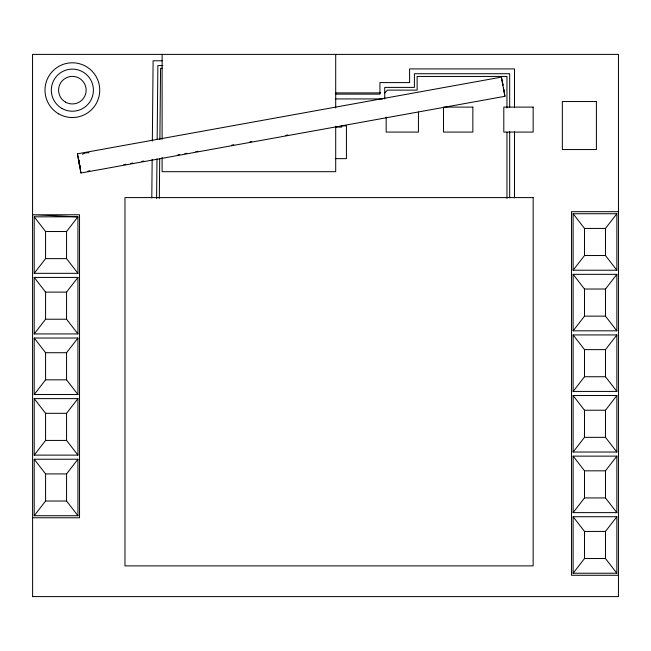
<?xml version="1.0" encoding="UTF-8"?>
<svg xmlns="http://www.w3.org/2000/svg" width="651" height="651" viewBox="0 0 651 651"><rect width="100%" height="100%" fill="white"/><g stroke="black" fill="none" stroke-linecap="round" stroke-linejoin="round"><path stroke-width="0.98" d="M151.797 197.928L152.163 159.316M152.342 141.031L153.107 60.771L162.18 60.771M156.598 198.498L156.981 158.925M157.16 139.648L157.868 65.572L162.872 65.572M159.324 198.409L159.707 158.771M159.886 139.452L160.569 68.298L162.587 68.298M34.202 273.322L45.578 258.626L45.578 231.52L34.202 216.824L77.941 216.824L77.941 273.322L34.202 273.322L34.202 216.824M77.941 273.322L66.565 258.626L66.565 231.52L77.941 216.824L32.615 214.773L79.528 214.773L79.528 517.773L32.615 517.773M34.202 333.922L45.578 319.226L45.578 292.12L34.202 277.424L77.941 277.424L77.941 333.922L34.202 333.922L34.202 277.424M77.941 333.922L66.565 319.226L66.565 292.12L77.941 277.424M34.202 394.522L45.578 379.826L45.578 352.72L34.202 338.024L77.941 338.024L77.941 394.522L34.202 394.522L34.202 338.024M77.941 394.522L66.565 379.826L66.565 352.72L77.941 338.024M34.202 455.122L45.578 440.426L45.578 413.32L34.202 398.624L77.941 398.624L77.941 455.122L34.202 455.122L34.202 398.624M77.941 455.122L66.565 440.426L66.565 413.32L77.941 398.624M34.202 515.722L45.578 501.026L45.578 473.92L34.202 459.224L77.941 459.224L77.941 515.722L34.202 515.722L34.202 459.224M77.941 515.722L66.565 501.026L66.565 473.92L77.941 459.224M573.124 270.222L584.5 255.526L584.5 228.428L573.124 213.731L616.863 213.731L616.863 270.222L573.124 270.222L573.124 213.731M616.863 270.222L605.479 255.526L605.479 228.428L616.863 213.731M573.124 330.822L584.5 316.134L584.5 289.028L573.124 274.331L616.863 274.331L616.863 330.822L573.124 330.822L573.124 274.331M616.863 330.822L605.479 316.134L605.479 289.028L616.863 274.331M573.124 391.422L584.5 376.734L584.5 349.628L573.124 334.931L616.863 334.931L616.863 391.422L573.124 391.422L573.124 334.931M616.863 391.422L605.479 376.734L605.479 349.628L616.863 334.931M573.124 452.03L584.5 437.334L584.5 410.228L573.124 395.531L616.863 395.531L616.863 452.03L573.124 452.03L573.124 395.531M616.863 452.03L605.479 437.334L605.479 410.228L616.863 395.531M573.124 512.63L584.5 497.934L584.5 470.828L573.124 456.131L616.863 456.131L616.863 512.63L573.124 512.63L573.124 456.131M616.863 512.63L605.479 497.934L605.479 470.828L616.863 456.131M573.124 573.23L584.5 558.534L584.5 531.428L573.124 516.731L616.863 516.731L616.863 573.23L573.124 573.23L573.124 516.731M616.863 573.23L605.479 558.534L605.479 531.428L616.863 516.731M384.741 92.898L387.467 90.123L417.136 90.123L417.136 76.452L506.95 76.452L506.95 107.944M78.958 162.473L77.436 153.823L501.433 77.127L502.946 85.151M87.82 171.172L89.822 170.806M123.82 164.662L125.822 164.296M130.818 163.393L132.82 163.035M141.82 161.399L143.822 161.041M177.821 154.889L179.822 154.531M184.819 153.628L186.821 153.262M195.821 151.634L197.823 151.276M231.821 145.124L233.823 144.758M249.821 141.869L251.823 141.503M285.822 135.351L287.823 134.993M79.422 164.988L80.944 173.011L504.932 96.307L503.41 87.665M335.965 92.898L380.68 92.898M335.395 94.126L379.932 94.126L379.932 82.587L409.601 82.587L409.601 68.916L514.485 68.916L514.485 107.505M335.647 98.928L382.707 98.928M335.851 127.075L341.742 127.075L341.742 125.855L346.422 125.855L346.422 158.641L335.371 158.641M618.45 211.681L571.537 211.681L571.537 575.281L618.45 575.281M584.5 228.428L605.479 228.428M45.578 231.52L66.565 231.52M584.5 255.526L605.479 255.526M45.578 258.626L66.565 258.626M584.5 289.028L605.479 289.028M45.578 292.12L66.565 292.12M584.5 316.134L605.479 316.134M45.578 319.226L66.565 319.226M584.5 349.628L605.479 349.628M45.578 352.72L66.565 352.72M584.5 376.734L605.479 376.734M45.578 379.826L66.565 379.826M584.5 410.228L605.479 410.228M45.578 413.32L66.565 413.32M584.5 437.334L605.479 437.334M45.578 440.426L66.565 440.426M584.5 470.828L605.479 470.828M45.578 473.92L66.565 473.92M584.5 497.934L605.479 497.934M45.578 501.026L66.565 501.026M584.5 531.428L605.479 531.428M584.5 558.534L605.479 558.534M32.55 596.609L618.45 596.609L618.45 54.391L32.55 54.391L32.615 596.609M504.932 96.307L504.265 92.833M77.436 153.823L78.958 161.847M503.418 88.284L504.126 92.117M502.507 82.742L503.858 90.692M78.511 159.438L80.944 172.93M78.519 160.024L79.87 167.397M502.808 84.956L501.433 77.127M79.414 164.361L79.861 166.811M514.485 131.876L514.485 197.871M509.676 107.277L509.676 73.726L414.41 73.726L414.41 87.397L384.741 87.397L384.741 98.928M509.676 131.681L509.676 197.774M506.95 132.324L506.95 198.352M418.43 112.102L418.43 132.08L386.165 132.08L386.165 117.099M335.704 54.391L335.704 107.985M335.704 126.188L335.704 171.685L162.115 171.685L162.115 157.526M162.115 54.391L162.115 139.33M80.464 166.363A8.658 8.658 0 0 1 79.007 159.902M82.547 154.303A8.658 8.658 0 0 1 89.008 152.847M596.397 101.54L562.342 101.54L562.342 149.551L596.397 149.551L596.397 101.54M472.854 107.106L443.518 107.106L443.518 132.08L472.854 132.08L472.854 107.106M533.145 107.106L503.801 107.106L503.801 132.08L533.145 132.08L533.145 107.106M533.145 197.595L124.968 197.595L124.968 565.89L533.145 565.89L533.145 197.595M58.68 113.868A27.375 27.375 0 0 0 99.741 90.163A27.375 27.375 0 0 0 58.68 66.459A27.375 27.375 0 0 0 58.68 113.868M61.837 108.391A21.044 21.044 0 0 0 93.41 90.163A21.044 21.044 0 0 0 61.837 71.936A21.044 21.044 0 0 0 61.837 108.391M65.474 102.101A13.785 13.785 0 0 0 86.152 90.163A13.785 13.785 0 0 0 65.474 78.226A13.785 13.785 0 0 0 65.474 102.101"/></g></svg>
